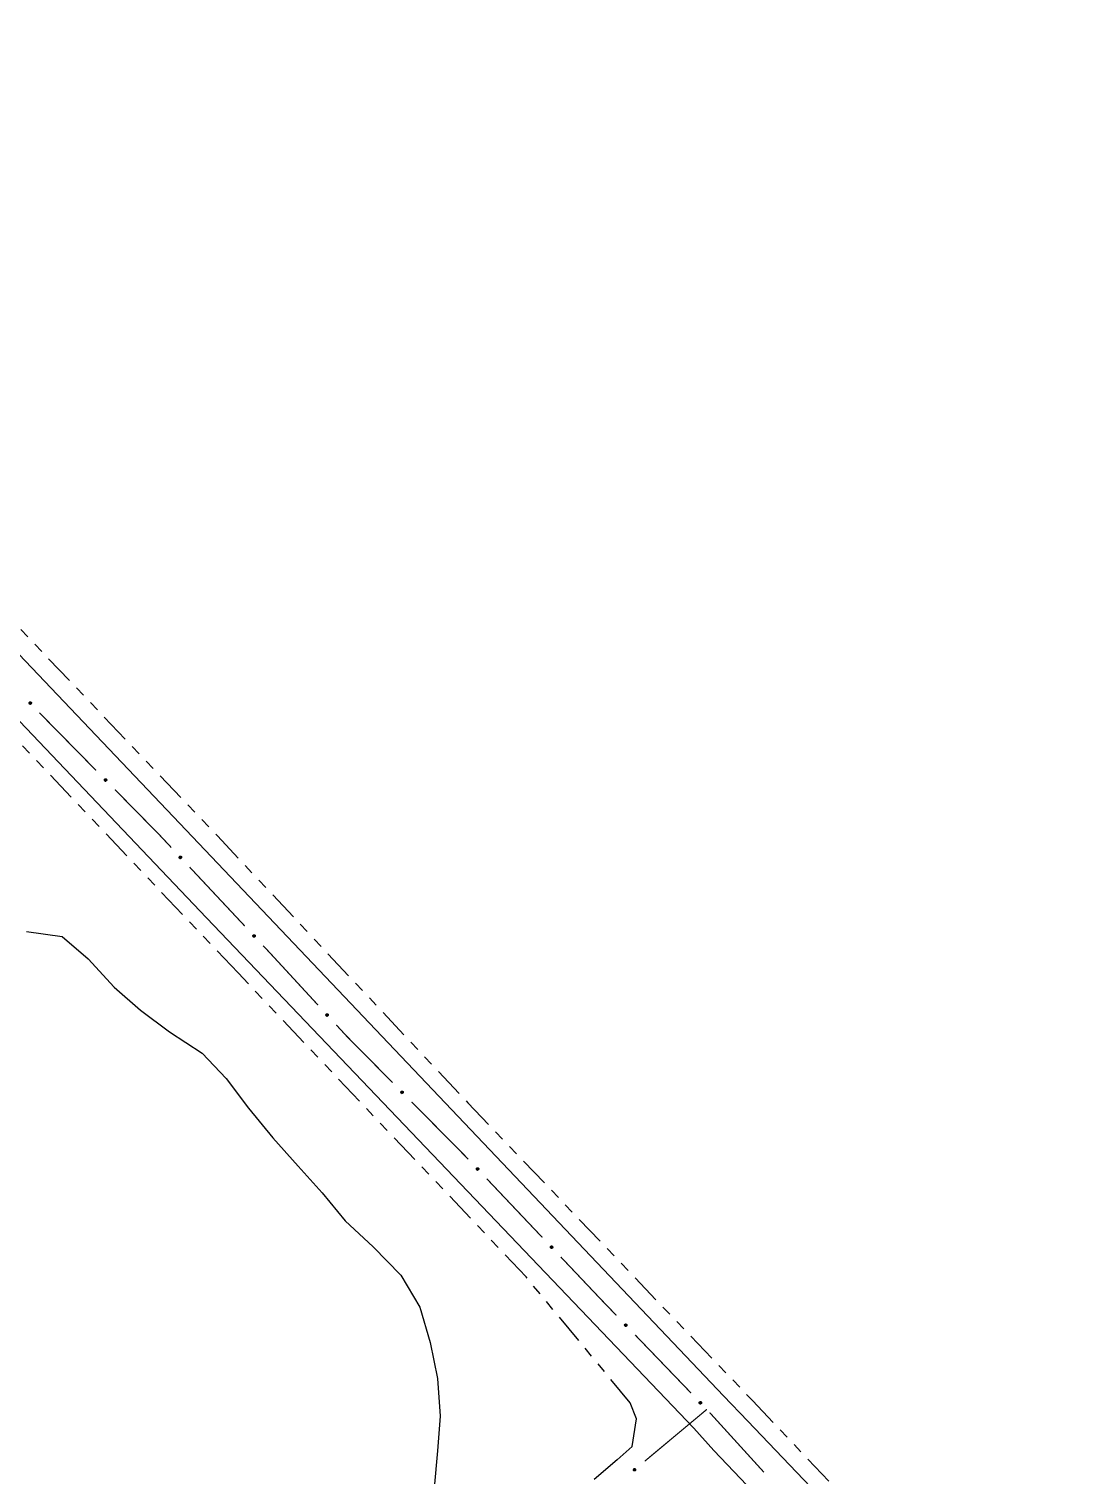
# Model space of a CAD drawing. Extents: x 208948 to 212966, y 4875285 to 4878160.
# Drawn here: x 211680 to 211835.9, y 4876980 to 4877194.9 of the extents above; entities that cross this region are included whole.
import ezdxf

# ---------------------------------------------------------------- set-up
doc = ezdxf.new("R2010")
doc.units = 0
doc.header["$LTSCALE"] = 1.5
doc.header["$MEASUREMENT"] = 0
doc.linetypes.add('TRACO_13', pattern=[8, 5, -1, 1, -1])
doc.linetypes.add('TRACO_25', pattern=[8, 3, -1, 1, -1, 1, -1])
for name, color, linetype in [('HD-CURSO-INTER', 170, 'CONTINUOUS'), ('SV-EIXO-ROD-ESTR', 7, 'CONTINUOUS'), ('SV-EIXO-RUA-N-PAV', 6, 'CONTINUOUS'), ('SV-FX-DOM-EST', 20, 'CONTINUOUS'), ('SV-ROD-ESTADUAIS', 20, 'CONTINUOUS'), ('SV-RUA-NAO-PAV', 7, 'CONTINUOUS')]:
    doc.layers.add(name, color=color, linetype=linetype)

msp = doc.modelspace()

# ---------------------------------------------------------------- linework, layer by layer
at = {"layer": 'HD-CURSO-INTER', "linetype": 'TRACO_13'}
msp.add_polyline3d([(211679.671742, 4877060.761264, 12.324564), (211684.971394, 4877060.051584, 12.214883), (211688.840773, 4877056.732099, 12.214883), (211692.690036, 4877052.502705, 12.095231), (211696.639396, 4877049.063235, 12.095231), (211700.938771, 4877045.863758, 12.055346), (211705.778125, 4877042.704303, 12.015463), (211709.367461, 4877038.944849, 11.995521), (211712.67672, 4877034.495451, 11.955637), (211716.265974, 4877030.10606, 11.955637), (211720.03524, 4877025.876661, 11.955637), (211723.614549, 4877021.907228, 11.955637), (211727.043842, 4877017.757805, 11.955637), (211731.213134, 4877013.878391, 11.955637), (211735.312389, 4877009.689004, 11.955637), (211738.131634, 4877004.949612, 11.955637), (211739.680873, 4876999.690212, 11.955637), (211740.75012, 4876994.320801, 11.955637), (211741.159371, 4876988.74138, 11.955637), (211740.728721, 4876983.601875, 11.955637), (211740.25802, 4876978.062409, 11.955637)], dxfattribs=at)
at = {"layer": 'SV-EIXO-ROD-ESTR'}
for points in [[(211680.217286, 4877094.90578), (211680.266186, 4877094.904887), (211680.308031, 4877094.89412), (211680.340347, 4877094.875095), (211680.36452, 4877094.850836), (211680.386455, 4877094.823234), (211680.40243, 4877094.790525), (211680.412119, 4877094.750295), (211680.411567, 4877094.701235), (211680.39772, 4877094.659094), (211680.380763, 4877094.626414), (211680.356919, 4877094.599751), (211680.329748, 4877094.578892), (211680.295223, 4877094.563421), (211680.254358, 4877094.554), (211680.205039, 4877094.555749), (211680.164088, 4877094.566586), (211680.133314, 4877094.585809), (211680.106661, 4877094.609949), (211680.084605, 4877094.638398), (211680.069109, 4877094.670596), (211680.059697, 4877094.711758), (211680.062068, 4877094.760412), (211680.07241, 4877094.801379), (211680.091196, 4877094.832416), (211680.115554, 4877094.85812), (211680.142972, 4877094.880458), (211680.175182, 4877094.897885), (211680.217286, 4877094.90578)], [(211691.401739, 4877083.46848), (211691.450647, 4877083.468743), (211691.492734, 4877083.458968), (211691.525491, 4877083.440711), (211691.55023, 4877083.417031), (211691.572811, 4877083.389954), (211691.589554, 4877083.357632), (211691.600191, 4877083.317642), (211691.600799, 4877083.268583), (211691.587952, 4877083.226126), (211691.571772, 4877083.193054), (211691.548564, 4877083.165836), (211691.521893, 4877083.14434), (211691.487744, 4877083.128059), (211691.447112, 4877083.117675), (211691.397767, 4877083.118257), (211691.356571, 4877083.128124), (211691.325351, 4877083.146614), (211691.298135, 4877083.170118), (211691.275413, 4877083.198038), (211691.25916, 4877083.22986), (211691.248779, 4877083.270789), (211691.249999, 4877083.319485), (211691.259371, 4877083.360685), (211691.277418, 4877083.392157), (211691.301161, 4877083.41843), (211691.328044, 4877083.441409), (211691.359834, 4877083.459592), (211691.401739, 4877083.46848)], [(211702.539484, 4877071.979083), (211702.588384, 4877071.978149), (211702.630219, 4877071.967347), (211702.662519, 4877071.948295), (211702.686672, 4877071.924016), (211702.708584, 4877071.896395), (211702.724531, 4877071.863673), (211702.734186, 4877071.823435), (211702.733594, 4877071.774375), (211702.719711, 4877071.732246), (211702.702727, 4877071.69958), (211702.678861, 4877071.672938), (211702.651671, 4877071.652101), (211702.617134, 4877071.63666), (211702.576261, 4877071.627273), (211702.526944, 4877071.629063), (211702.486002, 4877071.639934), (211702.455244, 4877071.659183), (211702.428611, 4877071.683346), (211702.406579, 4877071.711813), (211702.39111, 4877071.744024), (211702.381733, 4877071.785194), (211702.384144, 4877071.833846), (211702.394521, 4877071.874805), (211702.413333, 4877071.905825), (211702.437712, 4877071.931509), (211702.465149, 4877071.953823), (211702.497374, 4877071.971224), (211702.539484, 4877071.979083)], [(211713.470615, 4877060.295318), (211713.519514, 4877060.294384), (211713.56135, 4877060.283582), (211713.59365, 4877060.264529), (211713.617802, 4877060.24025), (211713.639714, 4877060.212629), (211713.655662, 4877060.179907), (211713.665317, 4877060.139669), (211713.664724, 4877060.090609), (211713.650842, 4877060.04848), (211713.633857, 4877060.015814), (211713.609991, 4877059.989172), (211713.582802, 4877059.968335), (211713.548264, 4877059.952894), (211713.507391, 4877059.943507), (211713.458074, 4877059.945297), (211713.417132, 4877059.956168), (211713.386374, 4877059.975417), (211713.359742, 4877059.99958), (211713.337709, 4877060.028047), (211713.32224, 4877060.060258), (211713.312863, 4877060.101428), (211713.315275, 4877060.15008), (211713.325652, 4877060.191039), (211713.344463, 4877060.222059), (211713.368843, 4877060.247744), (211713.396279, 4877060.270058), (211713.428505, 4877060.287458), (211713.470615, 4877060.295318)], [(211724.33164, 4877048.545302), (211724.380531, 4877048.543986), (211724.422281, 4877048.532858), (211724.454431, 4877048.513554), (211724.478394, 4877048.489087), (211724.500089, 4877048.461296), (211724.515781, 4877048.428451), (211724.525122, 4877048.388138), (211724.524146, 4877048.339085), (211724.509936, 4877048.297065), (211724.492696, 4877048.264533), (211724.468623, 4877048.238077), (211724.441272, 4877048.217453), (211724.406615, 4877048.202282), (211724.36567, 4877048.193215), (211724.316368, 4877048.195389), (211724.275513, 4877048.20658), (211724.244906, 4877048.226068), (211724.218462, 4877048.250438), (211724.196653, 4877048.279077), (211724.181436, 4877048.311407), (211724.172381, 4877048.352649), (211724.175172, 4877048.401281), (211724.185868, 4877048.442157), (211724.204921, 4877048.47303), (211724.2295, 4877048.498523), (211724.25711, 4877048.520622), (211724.28947, 4877048.537771), (211724.33164, 4877048.545302)], [(211735.464861, 4877037.06204), (211735.513768, 4877037.062441), (211735.555883, 4877037.052786), (211735.588691, 4877037.034623), (211735.613498, 4877037.011013), (211735.636156, 4877036.984), (211735.652991, 4877036.951726), (211735.663742, 4877036.911767), (211735.664489, 4877036.862709), (211735.651763, 4877036.820217), (211735.635677, 4877036.787099), (211735.612547, 4877036.759814), (211735.585937, 4877036.738243), (211735.551834, 4877036.721864), (211735.511233, 4877036.711365), (211735.461885, 4877036.711807), (211735.420662, 4877036.721556), (211735.389389, 4877036.739958), (211735.362107, 4877036.763384), (211735.339305, 4877036.791239), (211735.322962, 4877036.823015), (211735.312464, 4877036.863914), (211735.313546, 4877036.912614), (211735.3228, 4877036.95384), (211735.340758, 4877036.985363), (211735.364426, 4877037.011704), (211735.391243, 4877037.034759), (211735.422981, 4877037.053033), (211735.464861, 4877037.06204)], [(211746.680515, 4877025.648362), (211746.729418, 4877025.647702), (211746.771314, 4877025.637134), (211746.80372, 4877025.618263), (211746.828009, 4877025.594121), (211746.850075, 4877025.566623), (211746.866206, 4877025.533991), (211746.876087, 4877025.493807), (211746.875769, 4877025.444745), (211746.862123, 4877025.402538), (211746.845322, 4877025.369778), (211746.821605, 4877025.343002), (211746.794533, 4877025.322013), (211746.760083, 4877025.306378), (211746.719263, 4877025.296763), (211746.669937, 4877025.298276), (211746.628935, 4877025.308918), (211746.598069, 4877025.327994), (211746.571302, 4877025.352007), (211746.54911, 4877025.38035), (211746.53346, 4877025.412474), (211746.523853, 4877025.453591), (211746.525992, 4877025.502255), (211746.536138, 4877025.543271), (211746.554776, 4877025.574397), (211746.579011, 4877025.600218), (211746.606322, 4877025.622685), (211746.638449, 4877025.640266), (211746.680515, 4877025.648362)], [(211757.676987, 4877014.026073), (211757.725891, 4877014.025413), (211757.767787, 4877014.014846), (211757.800193, 4877013.995975), (211757.824481, 4877013.971832), (211757.846548, 4877013.944334), (211757.862678, 4877013.911702), (211757.872559, 4877013.871519), (211757.872242, 4877013.822457), (211757.858596, 4877013.78025), (211757.841795, 4877013.747489), (211757.818078, 4877013.720714), (211757.791006, 4877013.699725), (211757.756556, 4877013.68409), (211757.715736, 4877013.674474), (211757.66641, 4877013.675988), (211757.625408, 4877013.686629), (211757.594542, 4877013.705705), (211757.567774, 4877013.729719), (211757.545583, 4877013.758062), (211757.529933, 4877013.790185), (211757.520326, 4877013.831302), (211757.522464, 4877013.879967), (211757.532611, 4877013.920983), (211757.551249, 4877013.952108), (211757.575484, 4877013.977929), (211757.602795, 4877014.000397), (211757.634922, 4877014.017977), (211757.676987, 4877014.026073)], [(211768.702986, 4877002.433182), (211768.751894, 4877002.432919), (211768.793874, 4877002.422691), (211768.826432, 4877002.404083), (211768.850915, 4877002.380138), (211768.873204, 4877002.35282), (211768.889598, 4877002.32032), (211768.899805, 4877002.280218), (211768.899885, 4877002.231155), (211768.886581, 4877002.188839), (211768.870046, 4877002.155943), (211768.846548, 4877002.128976), (211768.819647, 4877002.107769), (211768.785324, 4877002.091855), (211768.744584, 4877002.081909), (211768.695247, 4877002.083022), (211768.65416, 4877002.093331), (211768.623141, 4877002.112156), (211768.596179, 4877002.135952), (211768.573759, 4877002.164114), (211768.557849, 4877002.19611), (211768.547909, 4877002.237147), (211768.549653, 4877002.285828), (211768.559467, 4877002.326925), (211768.577851, 4877002.3582), (211768.601876, 4877002.384217), (211768.629004, 4877002.406905), (211768.660988, 4877002.424746), (211768.702986, 4877002.433182)], [(211779.793312, 4876990.900417), (211779.84222, 4876990.900154), (211779.8842, 4876990.889926), (211779.916758, 4876990.871318), (211779.941241, 4876990.847373), (211779.96353, 4876990.820055), (211779.979924, 4876990.787555), (211779.990131, 4876990.747453), (211779.990211, 4876990.69839), (211779.976907, 4876990.656074), (211779.960372, 4876990.623178), (211779.936874, 4876990.596211), (211779.909973, 4876990.575004), (211779.87565, 4876990.55909), (211779.83491, 4876990.549144), (211779.785573, 4876990.550257), (211779.744486, 4876990.560566), (211779.713467, 4876990.579391), (211779.686505, 4876990.603187), (211779.664085, 4876990.631349), (211779.648175, 4876990.663345), (211779.638235, 4876990.704382), (211779.639979, 4876990.753063), (211779.649793, 4876990.79416), (211779.668177, 4876990.825435), (211779.692202, 4876990.851452), (211779.71933, 4876990.87414), (211779.751314, 4876990.89198), (211779.793312, 4876990.900417)]]:
    msp.add_lwpolyline(points, close=True, dxfattribs=at)
for points in [[(211680.059697, 4877094.711758), (211680.254358, 4877094.554)], [(211680.062068, 4877094.760412), (211680.295223, 4877094.563421)], [(211680.064625, 4877094.73433), (211680.272335, 4877094.560582)], [(211680.067992, 4877094.778627), (211680.308486, 4877094.57389)], [(211680.069109, 4877094.670596), (211680.205039, 4877094.555749)], [(211680.069905, 4877094.688786), (211680.224055, 4877094.560218)], [(211680.07241, 4877094.801379), (211680.329748, 4877094.578892)], [(211680.080288, 4877094.651765), (211680.17982, 4877094.565514)], [(211680.083615, 4877094.813839), (211680.340904, 4877094.591181)], [(211680.084605, 4877094.638398), (211680.164088, 4877094.566586)], [(211680.091196, 4877094.832416), (211680.356919, 4877094.599751)], [(211680.104837, 4877094.843077), (211680.365732, 4877094.612579)], [(211680.115554, 4877094.85812), (211680.380763, 4877094.626414)], [(211680.132652, 4877094.867275), (211680.387141, 4877094.647603)], [(211680.142972, 4877094.880458), (211680.39772, 4877094.659094)], [(211680.162208, 4877094.885623), (211680.401831, 4877094.68381)], [(211680.175182, 4877094.897885), (211680.411567, 4877094.701235)], [(211680.195497, 4877094.899989), (211680.40806, 4877094.72705)], [(211680.217286, 4877094.90578), (211680.412119, 4877094.750295)], [(211680.243902, 4877094.904211), (211680.40191, 4877094.775518)], [(211680.266186, 4877094.904887), (211680.40243, 4877094.790525)], [(211680.290066, 4877094.898852), (211680.387669, 4877094.812664)], [(211680.308031, 4877094.89412), (211680.386455, 4877094.823234)], [(211691.248779, 4877083.270789), (211691.447112, 4877083.117675)], [(211691.249999, 4877083.319485), (211691.487744, 4877083.128059)], [(211691.253172, 4877083.29347), (211691.46493, 4877083.124679)], [(211691.255492, 4877083.337835), (211691.500755, 4877083.138838)], [(211691.25916, 4877083.22986), (211691.397767, 4877083.118257)], [(211691.259371, 4877083.360685), (211691.521893, 4877083.14434)], [(211691.259526, 4877083.248064), (211691.416671, 4877083.123174)], [(211691.270278, 4877083.373406), (211691.532756, 4877083.156889)], [(211691.270782, 4877083.211299), (211691.372323, 4877083.127424)], [(211691.275413, 4877083.198038), (211691.356571, 4877083.128124)], [(211691.277418, 4877083.392157), (211691.548564, 4877083.165836)], [(211691.290803, 4877083.403138), (211691.557072, 4877083.178868)], [(211691.301161, 4877083.41843), (211691.571772, 4877083.193054)], [(211691.318038, 4877083.427986), (211691.577647, 4877083.214388)], [(211691.328044, 4877083.441409), (211691.587952, 4877083.226126)], [(211691.347153, 4877083.447027), (211691.591477, 4877083.250933)], [(211691.359834, 4877083.459592), (211691.600799, 4877083.268583)], [(211691.380093, 4877083.462176), (211691.596683, 4877083.294308)], [(211691.401739, 4877083.46848), (211691.600191, 4877083.317642)], [(211691.428385, 4877083.467541), (211691.589389, 4877083.342617)], [(211691.450647, 4877083.468743), (211691.589554, 4877083.357632)], [(211691.474663, 4877083.463274), (211691.574275, 4877083.379416)], [(211691.492734, 4877083.458968), (211691.572811, 4877083.389954)], [(211702.381733, 4877071.785194), (211702.576261, 4877071.627273)], [(211702.384144, 4877071.833846), (211702.617134, 4877071.63666)], [(211702.386679, 4877071.807761), (211702.594244, 4877071.63384)], [(211702.390084, 4877071.852056), (211702.630405, 4877071.647117)], [(211702.39111, 4877071.744024), (211702.526944, 4877071.629063)], [(211702.391921, 4877071.762213), (211702.545963, 4877071.633516)], [(211702.394521, 4877071.874805), (211702.651671, 4877071.652101)], [(211702.402273, 4877071.725184), (211702.501732, 4877071.638849)], [(211702.405736, 4877071.887255), (211702.662838, 4877071.66438)], [(211702.406579, 4877071.711813), (211702.486002, 4877071.639934)], [(211702.413333, 4877071.905825), (211702.678861, 4877071.672938)], [(211702.426982, 4877071.916475), (211702.687684, 4877071.685758)], [(211702.437712, 4877071.931509), (211702.702727, 4877071.69958)], [(211702.454818, 4877071.940649), (211702.709123, 4877071.720764)], [(211702.465149, 4877071.953823), (211702.719711, 4877071.732246)], [(211702.48439, 4877071.958973), (211702.723843, 4877071.756959)], [(211702.497374, 4877071.971224), (211702.733594, 4877071.774375)], [(211702.51769, 4877071.973311), (211702.730109, 4877071.800193)], [(211702.539484, 4877071.979083), (211702.734186, 4877071.823435)], [(211702.566099, 4877071.977492), (211702.723999, 4877071.848667)], [(211702.588384, 4877071.978149), (211702.724531, 4877071.863673)], [(211702.612259, 4877071.972095), (211702.709789, 4877071.885825)], [(211702.630219, 4877071.967347), (211702.708584, 4877071.896395)], [(211713.312863, 4877060.101428), (211713.507391, 4877059.943507)], [(211713.315275, 4877060.15008), (211713.548264, 4877059.952894)], [(211713.31781, 4877060.123995), (211713.525374, 4877059.950074)], [(211713.321215, 4877060.16829), (211713.561536, 4877059.963351)], [(211713.32224, 4877060.060258), (211713.458074, 4877059.945297)], [(211713.323052, 4877060.078447), (211713.477094, 4877059.94975)], [(211713.325652, 4877060.191039), (211713.582802, 4877059.968335)], [(211713.333404, 4877060.041418), (211713.432863, 4877059.955083)], [(211713.336867, 4877060.203489), (211713.593968, 4877059.980615)], [(211713.337709, 4877060.028047), (211713.417132, 4877059.956168)], [(211713.344463, 4877060.222059), (211713.609991, 4877059.989172)], [(211713.358113, 4877060.232709), (211713.618815, 4877060.001992)], [(211713.368843, 4877060.247744), (211713.633857, 4877060.015814)], [(211713.385948, 4877060.256883), (211713.640253, 4877060.036998)], [(211713.396279, 4877060.270058), (211713.650842, 4877060.04848)], [(211713.41552, 4877060.275207), (211713.654973, 4877060.073193)], [(211713.428505, 4877060.287458), (211713.664724, 4877060.090609)], [(211713.448821, 4877060.289545), (211713.661239, 4877060.116428)], [(211713.470615, 4877060.295318), (211713.665317, 4877060.139669)], [(211713.49723, 4877060.293727), (211713.655129, 4877060.164901)], [(211713.519514, 4877060.294384), (211713.655662, 4877060.179907)], [(211713.543389, 4877060.288329), (211713.640919, 4877060.202059)], [(211713.56135, 4877060.283582), (211713.639714, 4877060.212629)], [(211724.27639, 4877048.525622), (211724.51426, 4877048.321745)], [(211724.28947, 4877048.537771), (211724.524146, 4877048.339085)], [(211724.309802, 4877048.539699), (211724.520863, 4877048.364929)], [(211724.33164, 4877048.545302), (211724.525122, 4877048.388138)], [(211724.358242, 4877048.543503), (211724.515131, 4877048.413449)], [(211724.380531, 4877048.543986), (211724.515781, 4877048.428451)], [(211724.404358, 4877048.537745), (211724.501212, 4877048.450716)], [(211724.422281, 4877048.532858), (211724.500089, 4877048.461296)], [(211724.172381, 4877048.352649), (211724.36567, 4877048.193215)], [(211724.175172, 4877048.401281), (211724.406615, 4877048.202282)], [(211724.177503, 4877048.375177), (211724.383704, 4877048.199641)], [(211724.181253, 4877048.419444), (211724.419968, 4877048.212636)], [(211724.181436, 4877048.311407), (211724.316368, 4877048.195389)], [(211724.182389, 4877048.32959), (211724.335422, 4877048.199694)], [(211724.185868, 4877048.442157), (211724.441272, 4877048.217453)], [(211724.192452, 4877048.29248), (211724.291234, 4877048.205372)], [(211724.196653, 4877048.279077), (211724.275513, 4877048.20658)], [(211724.19718, 4877048.45452), (211724.452534, 4877048.229645)], [(211724.204921, 4877048.47303), (211724.468623, 4877048.238077)], [(211724.218653, 4877048.483573), (211724.477546, 4877048.250828)], [(211724.2295, 4877048.498523), (211724.492696, 4877048.264533)], [(211724.246677, 4877048.507529), (211724.499257, 4877048.285666)], [(211724.25711, 4877048.520622), (211724.509936, 4877048.297065)], [(211735.312464, 4877036.863914), (211735.511233, 4877036.711365)], [(211735.313546, 4877036.912614), (211735.551834, 4877036.721864)], [(211735.316792, 4877036.886608), (211735.52903, 4877036.71842)], [(211735.318986, 4877036.930979), (211735.564815, 4877036.73268)], [(211735.3228, 4877036.95384), (211735.585937, 4877036.738243)], [(211735.322962, 4877036.823015), (211735.461885, 4877036.711807)], [(211735.323276, 4877036.84122), (211735.480776, 4877036.716778)], [(211735.333671, 4877036.966592), (211735.596764, 4877036.750823)], [(211735.334636, 4877036.804487), (211735.436416, 4877036.720901)], [(211735.339305, 4877036.791239), (211735.420662, 4877036.721556)], [(211735.340758, 4877036.985363), (211735.612547, 4877036.759814)], [(211735.354111, 4877036.996382), (211735.621017, 4877036.772871)], [(211735.364426, 4877037.011704), (211735.635677, 4877036.787099)], [(211735.381276, 4877037.021307), (211735.641492, 4877036.808449)], [(211735.391243, 4877037.034759), (211735.651763, 4877036.820217)], [(211735.410336, 4877037.040432), (211735.655218, 4877036.845033)], [(211735.422981, 4877037.053033), (211735.664489, 4877036.862709)], [(211735.443233, 4877037.055674), (211735.6603, 4877036.888423)], [(211735.464861, 4877037.06204), (211735.663742, 4877036.911767)], [(211735.49151, 4877037.061176), (211735.652869, 4877036.936711)], [(211735.513768, 4877037.062441), (211735.652991, 4877036.951726)], [(211735.537799, 4877037.057041), (211735.637649, 4877036.973467)], [(211735.555883, 4877037.052786), (211735.636156, 4877036.984)], [(211746.523853, 4877025.453591), (211746.719263, 4877025.296763)], [(211746.525992, 4877025.502255), (211746.760083, 4877025.306378)], [(211746.528673, 4877025.476185), (211746.737209, 4877025.30343)], [(211746.531829, 4877025.520499), (211746.773296, 4877025.31691)], [(211746.53346, 4877025.412474), (211746.669937, 4877025.298276)], [(211746.53417, 4877025.430667), (211746.688931, 4877025.302836)], [(211746.536138, 4877025.543271), (211746.794533, 4877025.322013)], [(211746.54473, 4877025.393696), (211746.644671, 4877025.307921)], [(211746.547284, 4877025.555785), (211746.805631, 4877025.334355)], [(211746.54911, 4877025.38035), (211746.628935, 4877025.308918)], [(211746.554776, 4877025.574397), (211746.821605, 4877025.343002)], [(211746.568365, 4877025.585123), (211746.830357, 4877025.355871)], [(211746.579011, 4877025.600218), (211746.845322, 4877025.369778)], [(211746.596065, 4877025.609453), (211746.851599, 4877025.390997)], [(211746.606322, 4877025.622685), (211746.862123, 4877025.402538)], [(211746.625534, 4877025.627942), (211746.866116, 4877025.427274)], [(211746.638449, 4877025.640266), (211746.875769, 4877025.444745)], [(211746.658753, 4877025.642467), (211746.872139, 4877025.470543)], [(211746.680515, 4877025.648362), (211746.876087, 4877025.493807)], [(211746.707138, 4877025.64692), (211746.865757, 4877025.518981)], [(211746.729418, 4877025.647702), (211746.866206, 4877025.533991)], [(211746.753327, 4877025.641781), (211746.85134, 4877025.556059)], [(211746.771314, 4877025.637134), (211746.850075, 4877025.566623)], [(211757.520326, 4877013.831302), (211757.715736, 4877013.674474)], [(211757.522464, 4877013.879967), (211757.756556, 4877013.68409)], [(211757.525145, 4877013.853897), (211757.733682, 4877013.681142)], [(211757.528302, 4877013.89821), (211757.769768, 4877013.694622)], [(211757.529933, 4877013.790185), (211757.66641, 4877013.675988)], [(211757.530643, 4877013.808379), (211757.685404, 4877013.680547)], [(211757.532611, 4877013.920983), (211757.791006, 4877013.699725)], [(211757.541202, 4877013.771408), (211757.641144, 4877013.685633)], [(211757.543757, 4877013.933496), (211757.802104, 4877013.712067)], [(211757.545583, 4877013.758062), (211757.625408, 4877013.686629)], [(211757.551249, 4877013.952108), (211757.818078, 4877013.720714)], [(211757.564838, 4877013.962835), (211757.82683, 4877013.733583)], [(211757.575484, 4877013.977929), (211757.841795, 4877013.747489)], [(211757.592538, 4877013.987165), (211757.848072, 4877013.768709)], [(211757.602795, 4877014.000397), (211757.858596, 4877013.78025)], [(211757.622006, 4877014.005654), (211757.862589, 4877013.804986)], [(211757.634922, 4877014.017977), (211757.872242, 4877013.822457)], [(211757.655226, 4877014.020179), (211757.868612, 4877013.848255)], [(211757.676987, 4877014.026073), (211757.872559, 4877013.871519)], [(211757.703611, 4877014.024631), (211757.86223, 4877013.896693)], [(211757.725891, 4877014.025413), (211757.862678, 4877013.911702)], [(211757.7498, 4877014.019492), (211757.847812, 4877013.933771)], [(211757.767787, 4877014.014846), (211757.846548, 4877013.944334)], [(211768.547909, 4877002.237147), (211768.744584, 4877002.081909)], [(211768.549653, 4877002.285828), (211768.785324, 4877002.091855)], [(211768.552545, 4877002.25978), (211768.762475, 4877002.088722)], [(211768.555342, 4877002.304118), (211768.798451, 4877002.102494)], [(211768.557849, 4877002.19611), (211768.695247, 4877002.083022)], [(211768.558411, 4877002.214308), (211768.714203, 4877002.087736)], [(211768.559467, 4877002.326925), (211768.819647, 4877002.107769)], [(211768.56927, 4877002.177424), (211768.669904, 4877002.092462)], [(211768.57051, 4877002.339528), (211768.830644, 4877002.1202)], [(211768.573759, 4877002.164114), (211768.65416, 4877002.093331)], [(211768.577851, 4877002.3582), (211768.846548, 4877002.128976)], [(211768.591353, 4877002.369037), (211768.855195, 4877002.141916)], [(211768.601876, 4877002.384217), (211768.870046, 4877002.155943)], [(211768.618855, 4877002.39359), (211768.876151, 4877002.177213)], [(211768.629004, 4877002.406905), (211768.886581, 4877002.188839)], [(211768.648173, 4877002.412318), (211768.890374, 4877002.213607)], [(211768.660988, 4877002.424746), (211768.899885, 4877002.231155)], [(211768.681274, 4877002.427111), (211768.896046, 4877002.256923)], [(211768.702986, 4877002.433182), (211768.899805, 4877002.280218)], [(211768.729621, 4877002.431956), (211768.889272, 4877002.305308)], [(211768.751894, 4877002.432919), (211768.889598, 4877002.32032)], [(211768.77585, 4877002.427192), (211768.874554, 4877002.342267)], [(211768.793874, 4877002.422691), (211768.873204, 4877002.35282)], [(211779.638235, 4876990.704382), (211779.83491, 4876990.549144)], [(211779.639979, 4876990.753063), (211779.87565, 4876990.55909)], [(211779.642871, 4876990.727015), (211779.852801, 4876990.555957)], [(211779.645668, 4876990.771353), (211779.888777, 4876990.569729)], [(211779.648175, 4876990.663345), (211779.785573, 4876990.550257)], [(211779.648737, 4876990.681543), (211779.804529, 4876990.554971)], [(211779.649793, 4876990.79416), (211779.909973, 4876990.575004)], [(211779.659596, 4876990.644659), (211779.76023, 4876990.559697)], [(211779.660836, 4876990.806763), (211779.92097, 4876990.587435)], [(211779.664085, 4876990.631349), (211779.744486, 4876990.560566)], [(211779.668177, 4876990.825435), (211779.936874, 4876990.596211)], [(211779.681679, 4876990.836272), (211779.945521, 4876990.609151)], [(211779.692202, 4876990.851452), (211779.960372, 4876990.623178)], [(211779.709181, 4876990.860825), (211779.966477, 4876990.644448)], [(211779.71933, 4876990.87414), (211779.976907, 4876990.656074)], [(211779.738499, 4876990.879553), (211779.9807, 4876990.680842)], [(211779.751314, 4876990.89198), (211779.990211, 4876990.69839)], [(211779.7716, 4876990.894346), (211779.986372, 4876990.724158)], [(211779.793312, 4876990.900417), (211779.990131, 4876990.747453)], [(211779.819947, 4876990.899191), (211779.979598, 4876990.772543)], [(211779.84222, 4876990.900154), (211779.979924, 4876990.787555)], [(211779.866176, 4876990.894427), (211779.96488, 4876990.809502)], [(211779.8842, 4876990.889926), (211779.96353, 4876990.820055)]]:
    msp.add_lwpolyline(points, dxfattribs=at)
at = {"layer": 'SV-EIXO-ROD-ESTR', "const_width": 0.18}
for points in [[(211681.611895, 4877093.275043), (211690.022201, 4877084.715442)], [(211692.825636, 4877081.862242), (211699.133365, 4877075.442541)], [(211699.133365, 4877075.442541), (211699.447556, 4877075.122772)], [(211699.447556, 4877075.122772), (211701.19087, 4877073.259427)], [(211703.923653, 4877070.338486), (211712.122001, 4877061.575661)], [(211714.854783, 4877058.65472), (211715.537979, 4877057.924484)], [(211715.537979, 4877057.924484), (211715.878068, 4877057.56098)], [(211715.878068, 4877057.56098), (211722.99306, 4877049.836131)], [(211725.702963, 4877046.893951), (211727.057914, 4877045.422861)], [(211727.057914, 4877045.422861), (211727.190879, 4877045.278499)], [(211727.190879, 4877045.278499), (211734.081781, 4877038.305071)], [(211736.893322, 4877035.459859), (211744.625061, 4877027.635524)], [(211744.625061, 4877027.635524), (211745.183636, 4877027.07026)], [(211745.183636, 4877027.07026), (211745.324742, 4877026.921123)], [(211748.073861, 4877024.015551), (211756.321215, 4877015.298835)], [(211759.070333, 4877012.393262), (211764.56857, 4877006.582118)], [(211764.56857, 4877006.582118), (211765.061861, 4877006.060753)], [(211765.061861, 4877006.060753), (211767.336941, 4877003.694911)], [(211770.109523, 4877000.81172), (211778.427267, 4876992.162146)], [(211781.186679, 4876989.266647), (211789.254668, 4876980.383654)]]:
    msp.add_lwpolyline(points, dxfattribs=at)
at = {"layer": 'SV-EIXO-RUA-N-PAV', "const_width": 0.18}
msp.add_lwpolyline([(211780.761256, 4876989.735045), (211771.54917, 4876982.044956)], dxfattribs=at)
at = {"layer": 'SV-EIXO-RUA-N-PAV'}
msp.add_lwpolyline([(211770.194666, 4876980.770845), (211770.190971, 4876980.722076), (211770.177822, 4876980.680917), (211770.156975, 4876980.649746), (211770.13137, 4876980.627004), (211770.102555, 4876980.606688), (211770.068984, 4876980.592615), (211770.028264, 4876980.585249), (211769.979317, 4876980.588612), (211769.938039, 4876980.604853), (211769.906385, 4876980.623657), (211769.881134, 4876980.64899), (211769.861867, 4876980.677313), (211769.848402, 4876980.712668), (211769.84134, 4876980.754007), (211769.845913, 4876980.803143), (211769.859081, 4876980.843406), (211769.880037, 4876980.873027), (211769.905666, 4876980.898252), (211769.935333, 4876980.91864), (211769.968366, 4876980.932264), (211770.010001, 4876980.9393), (211770.058439, 4876980.934143), (211770.098745, 4876980.921468), (211770.128653, 4876980.900934), (211770.152919, 4876980.875142), (211770.173647, 4876980.846489), (211770.189199, 4876980.813331), (211770.194666, 4876980.770845)], close=True, dxfattribs=at)
for points in [[(211770.010001, 4876980.9393), (211769.84134, 4876980.754007)], [(211769.968366, 4876980.932264), (211769.845913, 4876980.803143)], [(211770.032252, 4876980.933086), (211769.84688, 4876980.735681)], [(211770.058439, 4876980.934143), (211769.848402, 4876980.712668)], [(211769.986481, 4876980.930427), (211769.849285, 4876980.783903)], [(211769.948925, 4876980.922183), (211769.857109, 4876980.827762)], [(211770.076284, 4876980.927184), (211769.858093, 4876980.698827)], [(211769.935333, 4876980.91864), (211769.859081, 4876980.843406)], [(211770.098745, 4876980.921468), (211769.861867, 4876980.677313)], [(211770.110542, 4876980.909567), (211769.873496, 4876980.665471)], [(211770.128653, 4876980.900934), (211769.881134, 4876980.64899)], [(211770.138515, 4876980.886704), (211769.893435, 4876980.639456)], [(211770.152919, 4876980.875142), (211769.906385, 4876980.623657)], [(211770.161078, 4876980.857547), (211769.927174, 4876980.616074)], [(211770.173647, 4876980.846489), (211769.938039, 4876980.604853)], [(211770.177701, 4876980.826987), (211769.962479, 4876980.599332)], [(211770.189199, 4876980.813331), (211769.979317, 4876980.588612)], [(211770.190135, 4876980.79293), (211770.00529, 4876980.590633)], [(211770.194666, 4876980.770845), (211770.028264, 4876980.585249)], [(211770.191574, 4876980.744362), (211770.054031, 4876980.593994)], [(211770.190971, 4876980.722076), (211770.068984, 4876980.592615)], [(211770.183576, 4876980.698581), (211770.091933, 4876980.606082)], [(211770.177822, 4876980.680917), (211770.102555, 4876980.606688)]]:
    msp.add_lwpolyline(points, dxfattribs=at)
at = {"layer": 'SV-FX-DOM-EST', "linetype": 'TRACO_25'}
for points in [[(211593.606706, 4877194.929585, 14.807344), (211629.316825, 4877157.659176, 14.807344), (211674.698414, 4877110.00609, 14.328735), (211708.05223, 4877074.971173, 14.268909), (211745.23526, 4877035.326898, 14.308794), (211787.527439, 4876991.053328, 14.448388), (211822.250977, 4876954.388639, 14.578011), (211853.315212, 4876921.713377, 14.448388), (211895.307424, 4876877.579779, 14.229026), (211929.131161, 4876842.114927, 14.219055), (211934.287774, 4876837.453372, 14.219055), (211945.588335, 4876826.547263, 14.219055)], [(211767.435503, 4876982.256864, 13.840157), (211769.655048, 4876984.232684, 13.850127), (211770.297913, 4876988.322792, 13.909954), (211769.378272, 4876990.732507, 14.1692), (211753.90146, 4877009.429904, 14.189141), (211711.119423, 4877054.613359, 14.278881), (211667.287569, 4877100.806664, 14.36862), (211630.324405, 4877139.501045, 14.428446), (211593.606111, 4877178.030941, 15.206184)]]:
    msp.add_polyline3d(points, dxfattribs=at)
at = {"layer": 'SV-ROD-ESTADUAIS', "linetype": 'Continuous'}
for points in [[(211593.606576, 4877191.24762, 15.595054), (211597.092289, 4877187.604656, 15.595054), (211632.655699, 4877150.270074, 14.956909), (211703.382569, 4877075.840866, 14.757489), (211783.24475, 4876991.73753, 14.697663), (211786.838231, 4876988.010957, 14.697663), (211823.230345, 4876949.909134, 14.56804), (211879.029989, 4876891.217646, 14.56804), (211930.570463, 4876837.295478, 14.448388), (211978.861491, 4876786.422853, 14.268909), (212008.326924, 4876755.570459, 14.1692)], [(211998.859364, 4876755.57081, 14.119345), (211955.664515, 4876801.020297, 14.119345), (211887.767112, 4876872.409943, 14.298822), (211832.997249, 4876929.81161, 14.358649), (211781.780739, 4876983.618924, 14.418475), (211778.852717, 4876986.946222, 14.418475), (211706.420721, 4877062.812316, 14.617895), (211648.961376, 4877123.193557, 14.607924), (211594.51148, 4877180.455252, 14.717605), (211593.60623, 4877181.407966, 15.65488)]]:
    msp.add_polyline3d(points, dxfattribs=at)
at = {"layer": 'SV-RUA-NAO-PAV', "linetype": 'TRACO_25'}
msp.add_polyline3d([(211767.435503, 4876982.256864, 13.381491), (211752.182982, 4876968.989689, 13.381491), (211740.545887, 4876958.172658, 13.381491), (211734.403201, 4876953.432493, 12.035405), (211706.543913, 4876934.185226, 12.194941), (211689.642737, 4876918.94596, 12.404332), (211677.451186, 4876902.577029, 12.434245), (211650.287202, 4876862.059816, 12.454187), (211633.546212, 4876848.300409, 12.414303), (211611.055247, 4876832.620925, 12.444216), (211598.18421, 4876819.931593, 12.494071), (211593.593263, 4876813.014649, 12.563869)], dxfattribs=at)

doc.saveas('drawing.dxf')
